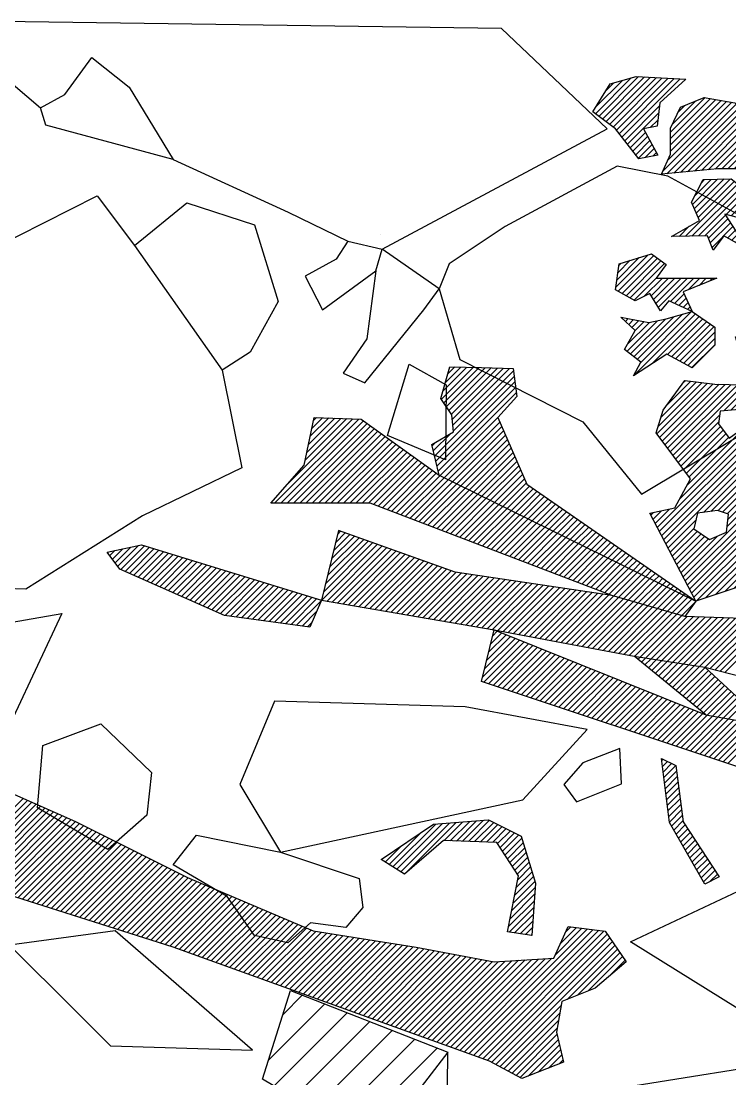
# Model space of a CAD drawing. Header units: metres. Extents: x -3.87 to -2.45, y -18.92 to -15.26.
# Drawn here: x -3.385 to -2.985, y -15.895 to -15.298 of the extents above; entities that cross this region are included whole.
import ezdxf

# ---------------------------------------------------------------- set-up
doc = ezdxf.new("R2010")
doc.units = ezdxf.units.M
doc.header["$LTSCALE"] = 25
doc.header["$MEASUREMENT"] = 0
doc.layers.get('0').update_dxf_attribs({"linetype": 'CONTINUOUS'})
for name, color, linetype in [('FEUER', 1, 'CONTINUOUS'), ('KNOCHEN', 2, 'CONTINUOUS'), ('KNOCHENSCHRAFF', 2, 'CONTINUOUS'), ('STEINE', 4, 'CONTINUOUS')]:
    doc.layers.add(name, color=color, linetype=linetype)

# ---------------------------------------------------------------- blocks, each defined once
blk = doc.blocks.new('*X6')
at = {"color": 0}
for p, q in [((-342.869, -1578.185), (-338.391, -1573.707)), ((-342.532, -1578.201), (-338.146, -1573.815)), ((-342.194, -1578.217), (-337.9, -1573.923)), ((-341.914, -1578.29), (-337.655, -1574.031)), ((-341.646, -1578.376), (-337.409, -1574.139)), ((-341.378, -1578.461), (-337.164, -1574.247)), ((-341.109, -1578.546), (-336.918, -1574.355)), ((-340.841, -1578.632), (-336.673, -1574.463)), ((-340.573, -1578.717), (-336.427, -1574.571)), ((-340.305, -1578.802), (-336.182, -1574.679)), ((-340.037, -1578.888), (-335.936, -1574.787)), ((-339.769, -1578.973), (-335.691, -1574.895)), ((-339.5, -1579.059), (-335.445, -1575.003)), ((-339.232, -1579.144), (-335.209, -1575.121)), ((-338.964, -1579.229), (-334.974, -1575.239)), ((-338.696, -1579.315), (-334.738, -1575.357)), ((-338.428, -1579.4), (-334.503, -1575.475)), ((-338.16, -1579.486), (-334.267, -1575.593)), ((-337.891, -1579.571), (-334.031, -1575.711)), ((-337.623, -1579.656), (-333.796, -1575.829)), ((-337.355, -1579.742), (-333.56, -1575.947)), ((-337.087, -1579.827), (-333.324, -1576.064)), ((-336.819, -1579.912), (-333.089, -1576.182)), ((-336.551, -1579.998), (-332.853, -1576.3)), ((-336.282, -1580.083), (-332.617, -1576.418)), ((-336.014, -1580.169), (-332.382, -1576.536)), ((-335.746, -1580.254), (-332.146, -1576.654)), ((-335.478, -1580.339), (-331.911, -1576.772)), ((-335.21, -1580.425), (-331.675, -1576.89)), ((-334.941, -1580.51), (-331.439, -1577.008)), ((-334.673, -1580.595), (-331.204, -1577.126)), ((-334.405, -1580.681), (-330.968, -1577.244)), ((-334.137, -1580.766), (-330.732, -1577.362)), ((-333.869, -1580.852), (-330.497, -1577.48)), ((-333.601, -1580.937), (-330.261, -1577.597)), ((-333.332, -1581.022), (-330.025, -1577.715)), ((-333.064, -1581.108), (-329.79, -1577.833)), ((-332.796, -1581.193), (-329.554, -1577.951)), ((-332.528, -1581.278), (-329.319, -1578.069)), ((-332.26, -1581.364), (-329.081, -1578.186)), ((-331.992, -1581.449), (-328.833, -1578.291)), ((-331.723, -1581.535), (-328.585, -1578.396)), ((-331.455, -1581.62), (-328.337, -1578.502)), ((-331.187, -1581.705), (-328.089, -1578.607)), ((-330.919, -1581.791), (-327.841, -1578.713)), ((-330.651, -1581.876), (-327.593, -1578.818)), ((-330.382, -1581.961), (-327.345, -1578.924)), ((-330.114, -1582.047), (-327.096, -1579.029)), ((-329.849, -1582.135), (-326.848, -1579.134)), ((-329.589, -1582.228), (-326.6, -1579.24)), ((-329.329, -1582.322), (-326.352, -1579.345)), ((-329.069, -1582.416), (-326.104, -1579.451)), ((-328.809, -1582.509), (-325.856, -1579.556)), ((-328.549, -1582.603), (-325.608, -1579.661)), ((-328.289, -1582.697), (-325.359, -1579.767)), ((-328.029, -1582.79), (-325.111, -1579.872)), ((-327.77, -1582.884), (-324.863, -1579.978)), ((-327.51, -1582.978), (-324.615, -1580.083)), ((-327.25, -1583.071), (-324.367, -1580.189)), ((-326.99, -1583.165), (-324.119, -1580.294)), ((-326.73, -1583.259), (-323.871, -1580.399)), ((-326.47, -1583.352), (-323.623, -1580.505)), ((-326.21, -1583.446), (-323.374, -1580.61)), ((-325.95, -1583.54), (-323.126, -1580.716)), ((-325.69, -1583.633), (-322.878, -1580.821)), ((-325.431, -1583.727), (-322.63, -1580.927)), ((-325.171, -1583.821), (-322.382, -1581.032)), ((-324.911, -1583.914), (-322.134, -1581.137)), ((-324.651, -1584.008), (-321.857, -1581.214)), ((-324.391, -1584.102), (-321.551, -1581.262)), ((-324.131, -1584.195), (-321.246, -1581.31)), ((-323.871, -1584.289), (-320.941, -1581.359)), ((-313.476, -1588.036), (-306.513, -1581.073)), ((-313.216, -1588.129), (-306.198, -1581.111)), ((-312.956, -1588.223), (-305.883, -1581.15)), ((-312.696, -1588.317), (-305.568, -1581.188)), ((-312.436, -1588.41), (-305.396, -1581.37)), ((-308.347, -1582.553), (-306.828, -1581.034)), ((-308.049, -1581.902), (-307.143, -1580.996)), ((-307.751, -1581.25), (-307.458, -1580.957)), ((-323.611, -1584.383), (-320.636, -1581.407)), ((-323.351, -1584.476), (-320.33, -1581.455)), ((-323.092, -1584.57), (-320.025, -1581.504)), ((-322.832, -1584.664), (-319.72, -1581.552)), ((-322.572, -1584.757), (-319.415, -1581.6)), ((-322.312, -1584.851), (-319.109, -1581.648)), ((-322.052, -1584.945), (-318.804, -1581.697)), ((-321.792, -1585.038), (-318.499, -1581.745)), ((-321.532, -1585.132), (-318.194, -1581.793)), ((-321.272, -1585.226), (-317.888, -1581.842)), ((-321.012, -1585.319), (-317.583, -1581.89)), ((-320.753, -1585.413), (-317.278, -1581.938)), ((-320.493, -1585.507), (-316.973, -1581.987)), ((-312.176, -1588.504), (-305.253, -1581.581)), ((-311.931, -1588.613), (-305.11, -1581.792)), ((-320.233, -1585.6), (-316.667, -1582.035)), ((-319.973, -1585.694), (-316.362, -1582.083)), ((-319.713, -1585.788), (-316.06, -1582.135)), ((-319.453, -1585.881), (-315.762, -1582.19)), ((-319.193, -1585.975), (-315.464, -1582.246)), ((-318.933, -1586.069), (-315.166, -1582.301)), ((-318.673, -1586.162), (-314.868, -1582.357)), ((-318.413, -1586.256), (-314.57, -1582.412)), ((-318.154, -1586.35), (-314.272, -1582.468)), ((-317.894, -1586.443), (-313.974, -1582.523)), ((-317.634, -1586.537), (-313.676, -1582.579)), ((-311.7, -1588.735), (-304.968, -1582.003)), ((-307.669, -1585.057), (-304.825, -1582.214)), ((-307.074, -1584.816), (-304.683, -1582.425)), ((-317.374, -1586.631), (-313.378, -1582.635)), ((-317.114, -1586.724), (-313.08, -1582.69)), ((-316.854, -1586.818), (-312.782, -1582.746)), ((-316.594, -1586.912), (-312.484, -1582.801)), ((-316.334, -1587.005), (-312.186, -1582.857)), ((-316.074, -1587.099), (-311.888, -1582.912)), ((-315.815, -1587.193), (-311.535, -1582.913)), ((-315.555, -1587.286), (-311.159, -1582.891)), ((-315.295, -1587.38), (-310.783, -1582.868)), ((-315.035, -1587.474), (-310.407, -1582.845)), ((-314.775, -1587.567), (-310.031, -1582.823)), ((-314.515, -1587.661), (-309.654, -1582.8)), ((-314.255, -1587.755), (-309.278, -1582.777)), ((-313.995, -1587.848), (-308.902, -1582.755)), ((-313.735, -1587.942), (-308.526, -1582.732)), ((-306.48, -1584.576), (-304.54, -1582.636)), ((-305.307, -1583.756), (-304.397, -1582.847)), ((-311.469, -1588.857), (-308.005, -1585.394)), ((-311.237, -1588.979), (-308.081, -1585.823)), ((-311.006, -1589.101), (-308.157, -1586.253)), ((-310.775, -1589.224), (-308.233, -1586.682)), ((-310.543, -1589.346), (-308.243, -1587.045)), ((-310.312, -1589.468), (-308.174, -1587.33)), ((-309.876, -1589.386), (-308.105, -1587.614)), ((-309.296, -1589.159), (-308.036, -1587.899)), ((-308.715, -1588.932), (-307.967, -1588.184)), ((-308.135, -1588.705), (-307.898, -1588.468))]:
    blk.add_line(p, q, dxfattribs=at)
blk = doc.blocks.new('*X7')
at = {"color": 0}
for p, q in [((-314.772, -1551.148), (-312.981, -1549.357)), ((-314.686, -1550.708), (-313.325, -1549.347)), ((-314.631, -1551.361), (-312.637, -1549.367)), ((-314.544, -1550.213), (-313.668, -1549.337)), ((-314.489, -1551.573), (-312.294, -1549.377)), ((-314.402, -1549.718), (-314.012, -1549.327)), ((-314.348, -1551.785), (-311.95, -1549.387)), ((-314.207, -1551.997), (-311.607, -1549.397)), ((-314.158, -1552.302), (-311.263, -1549.407)), ((-314.125, -1552.622), (-310.919, -1549.417)), ((-314.091, -1552.942), (-310.697, -1549.548)), ((-315.158, -1554.363), (-310.657, -1549.861)), ((-315.091, -1554.649), (-310.616, -1550.174)), ((-315.024, -1554.936), (-310.576, -1550.488)), ((-314.957, -1555.222), (-310.536, -1550.801)), ((-324.188, -1557.029), (-319.434, -1552.275)), ((-323.835, -1557.029), (-319.174, -1552.368)), ((-323.481, -1557.029), (-318.968, -1552.516)), ((-323.384, -1555.871), (-319.774, -1552.262)), ((-323.128, -1557.029), (-318.763, -1552.664)), ((-322.452, -1554.585), (-320.115, -1552.248)), ((-322.359, -1554.139), (-320.455, -1552.235)), ((-322.266, -1553.693), (-320.796, -1552.222)), ((-322.173, -1553.246), (-321.136, -1552.209)), ((-322.08, -1552.8), (-321.476, -1552.196)), ((-321.988, -1552.353), (-321.817, -1552.182)), ((-314.854, -1555.473), (-311.576, -1552.195)), ((-314.617, -1555.589), (-311.469, -1552.442)), ((-314.379, -1555.705), (-311.363, -1552.689)), ((-322.774, -1557.029), (-318.557, -1552.812)), ((-322.421, -1557.029), (-318.352, -1552.96)), ((-322.067, -1557.029), (-318.147, -1553.109)), ((-321.714, -1557.03), (-317.941, -1553.257)), ((-315.226, -1554.077), (-314.231, -1553.082)), ((-314.142, -1555.822), (-311.256, -1552.936)), ((-313.905, -1555.938), (-311.149, -1553.183)), ((-321.361, -1557.03), (-317.736, -1553.405)), ((-321.007, -1557.03), (-317.531, -1553.553)), ((-320.654, -1557.03), (-317.325, -1553.701)), ((-320.3, -1557.03), (-317.12, -1553.85)), ((-315.293, -1553.791), (-315.078, -1553.576)), ((-313.667, -1556.054), (-311.043, -1553.429)), ((-313.43, -1556.17), (-310.936, -1553.676)), ((-319.947, -1557.03), (-316.914, -1553.998)), ((-319.593, -1557.03), (-316.709, -1554.146)), ((-319.24, -1557.03), (-316.504, -1554.294)), ((-318.887, -1557.031), (-316.298, -1554.442)), ((-313.193, -1556.286), (-310.829, -1553.923)), ((-312.955, -1556.403), (-310.723, -1554.17)), ((-312.718, -1556.519), (-310.616, -1554.417)), ((-318.603, -1557.101), (-316.093, -1554.59)), ((-318.347, -1557.198), (-315.887, -1554.739)), ((-318.091, -1557.296), (-315.682, -1554.887)), ((-317.836, -1557.394), (-315.477, -1555.035)), ((-312.481, -1556.635), (-310.509, -1554.664)), ((-312.244, -1556.751), (-310.403, -1554.911)), ((-317.58, -1557.492), (-315.271, -1555.183)), ((-317.324, -1557.59), (-315.066, -1555.331)), ((-317.068, -1557.687), (-314.854, -1555.473)), ((-316.813, -1557.785), (-314.617, -1555.589)), ((-316.557, -1557.883), (-314.379, -1555.705)), ((-312.006, -1556.868), (-310.296, -1555.158)), ((-311.769, -1556.984), (-310.19, -1555.405)), ((-311.532, -1557.1), (-310.083, -1555.651)), ((-316.301, -1557.981), (-314.142, -1555.822)), ((-316.045, -1558.079), (-313.905, -1555.938)), ((-315.79, -1558.176), (-313.667, -1556.054)), ((-315.534, -1558.274), (-313.43, -1556.17)), ((-315.278, -1558.372), (-313.193, -1556.286)), ((-311.294, -1557.216), (-309.976, -1555.898)), ((-311.057, -1557.333), (-309.793, -1556.069)), ((-310.82, -1557.449), (-309.584, -1556.213)), ((-315.022, -1558.47), (-312.955, -1556.403)), ((-314.767, -1558.568), (-312.718, -1556.519)), ((-314.511, -1558.665), (-312.481, -1556.635)), ((-314.255, -1558.763), (-312.244, -1556.751)), ((-313.999, -1558.861), (-312.006, -1556.868)), ((-310.582, -1557.565), (-309.375, -1556.358)), ((-310.345, -1557.681), (-309.166, -1556.502)), ((-310.108, -1557.798), (-308.956, -1556.646)), ((-309.87, -1557.914), (-308.747, -1556.791)), ((-313.744, -1558.959), (-311.769, -1556.984)), ((-313.488, -1559.057), (-311.532, -1557.1)), ((-313.232, -1559.154), (-311.294, -1557.216)), ((-312.976, -1559.252), (-311.057, -1557.333)), ((-312.721, -1559.35), (-310.82, -1557.449)), ((-309.633, -1558.03), (-308.538, -1556.935)), ((-309.396, -1558.146), (-308.329, -1557.079)), ((-309.159, -1558.263), (-308.12, -1557.224)), ((-308.921, -1558.379), (-307.911, -1557.368)), ((-312.465, -1559.448), (-310.582, -1557.565)), ((-312.209, -1559.546), (-310.345, -1557.681)), ((-311.953, -1559.643), (-310.108, -1557.798)), ((-311.698, -1559.741), (-309.87, -1557.914)), ((-311.442, -1559.839), (-309.633, -1558.03)), ((-308.684, -1558.495), (-307.701, -1557.513)), ((-308.447, -1558.611), (-307.492, -1557.657)), ((-308.209, -1558.728), (-307.283, -1557.801)), ((-307.972, -1558.844), (-307.074, -1557.946)), ((-307.735, -1558.96), (-306.865, -1558.09)), ((-320.741, -1559.239), (-320.199, -1558.696)), ((-320.625, -1558.769), (-320.459, -1558.603)), ((-311.186, -1559.937), (-309.396, -1558.146)), ((-310.93, -1560.035), (-309.159, -1558.263)), ((-310.675, -1560.132), (-308.921, -1558.379)), ((-310.419, -1560.23), (-308.684, -1558.495)), ((-310.163, -1560.328), (-308.447, -1558.611)), ((-307.497, -1559.076), (-306.656, -1558.235)), ((-307.26, -1559.193), (-306.446, -1558.379)), ((-307.023, -1559.309), (-306.237, -1558.523)), ((-306.786, -1559.425), (-306.028, -1558.668)), ((-321.438, -1562.056), (-318.635, -1559.254)), ((-321.322, -1561.587), (-318.896, -1559.161)), ((-321.206, -1561.117), (-319.157, -1559.068)), ((-321.089, -1560.648), (-319.417, -1558.975)), ((-320.973, -1560.178), (-319.678, -1558.882)), ((-320.857, -1559.708), (-319.938, -1558.789)), ((-309.907, -1560.426), (-308.209, -1558.728)), ((-309.652, -1560.524), (-307.972, -1558.844)), ((-309.396, -1560.621), (-307.735, -1558.96)), ((-309.14, -1560.719), (-307.497, -1559.076)), ((-308.884, -1560.817), (-307.26, -1559.193)), ((-306.548, -1559.541), (-305.819, -1558.812)), ((-306.311, -1559.658), (-305.61, -1558.957)), ((-306.074, -1559.774), (-305.401, -1559.101)), ((-305.836, -1559.89), (-305.192, -1559.245)), ((-333.505, -1559.981), (-333.216, -1559.692)), ((-333.355, -1560.185), (-332.768, -1559.598)), ((-333.205, -1560.389), (-332.32, -1559.504)), ((-333.055, -1560.592), (-331.873, -1559.41)), ((-332.885, -1560.776), (-331.537, -1559.428)), ((-332.64, -1560.884), (-331.267, -1559.511)), ((-332.394, -1560.992), (-330.996, -1559.594)), ((-332.149, -1561.101), (-330.726, -1559.677)), ((-331.903, -1561.209), (-330.455, -1559.761)), ((-331.658, -1561.317), (-330.185, -1559.844)), ((-321.526, -1562.498), (-318.375, -1559.347)), ((-321.225, -1562.551), (-318.114, -1559.44)), ((-320.923, -1562.603), (-317.854, -1559.533)), ((-320.622, -1562.655), (-317.593, -1559.626)), ((-320.32, -1562.707), (-317.333, -1559.719)), ((-320.019, -1562.759), (-317.072, -1559.812)), ((-308.629, -1560.915), (-307.023, -1559.309)), ((-308.373, -1561.013), (-306.786, -1559.425)), ((-308.117, -1561.11), (-306.548, -1559.541)), ((-307.861, -1561.208), (-306.311, -1559.658)), ((-307.606, -1561.306), (-306.074, -1559.774)), ((-307.35, -1561.404), (-305.836, -1559.89)), ((-305.599, -1560.006), (-304.982, -1559.39)), ((-305.362, -1560.123), (-304.773, -1559.534)), ((-305.124, -1560.239), (-304.564, -1559.679)), ((-304.887, -1560.355), (-304.355, -1559.823)), ((-331.412, -1561.425), (-329.914, -1559.927)), ((-331.167, -1561.533), (-329.644, -1560.01)), ((-330.921, -1561.641), (-329.373, -1560.093)), ((-330.676, -1561.749), (-329.103, -1560.176)), ((-330.43, -1561.857), (-328.832, -1560.259)), ((-330.185, -1561.965), (-328.562, -1560.342)), ((-329.939, -1562.073), (-328.291, -1560.425)), ((-319.718, -1562.811), (-316.812, -1559.905)), ((-319.416, -1562.864), (-316.551, -1559.998)), ((-319.115, -1562.916), (-316.291, -1560.091)), ((-318.814, -1562.968), (-316.03, -1560.184)), ((-318.512, -1563.02), (-315.769, -1560.277)), ((-318.211, -1563.072), (-315.509, -1560.37)), ((-317.909, -1563.124), (-315.248, -1560.463)), ((-307.094, -1561.502), (-305.599, -1560.006)), ((-306.838, -1561.599), (-305.362, -1560.123)), ((-306.583, -1561.697), (-305.124, -1560.239)), ((-306.327, -1561.795), (-304.887, -1560.355)), ((-306.071, -1561.893), (-304.65, -1560.471)), ((-304.65, -1560.471), (-304.146, -1559.967)), ((-304.412, -1560.588), (-303.937, -1560.112)), ((-304.175, -1560.704), (-303.727, -1560.256)), ((-303.938, -1560.82), (-303.518, -1560.401)), ((-329.694, -1562.181), (-328.021, -1560.508)), ((-329.448, -1562.289), (-327.75, -1560.591)), ((-329.203, -1562.397), (-327.48, -1560.674)), ((-328.957, -1562.505), (-327.209, -1560.757)), ((-328.712, -1562.613), (-326.939, -1560.84)), ((-328.466, -1562.721), (-326.668, -1560.923)), ((-328.221, -1562.829), (-326.397, -1561.006)), ((-317.608, -1563.177), (-314.988, -1560.556)), ((-317.307, -1563.229), (-314.727, -1560.649)), ((-317.005, -1563.281), (-314.467, -1560.742)), ((-316.704, -1563.333), (-314.206, -1560.835)), ((-316.403, -1563.385), (-313.938, -1560.921)), ((-316.101, -1563.438), (-313.631, -1560.968)), ((-315.8, -1563.49), (-313.324, -1561.014)), ((-315.498, -1563.542), (-313.017, -1561.06)), ((-305.815, -1561.991), (-304.412, -1560.588)), ((-305.56, -1562.088), (-304.175, -1560.704)), ((-305.304, -1562.186), (-303.938, -1560.82)), ((-305.04, -1562.276), (-303.701, -1560.936)), ((-304.765, -1562.355), (-303.463, -1561.053)), ((-303.701, -1560.936), (-303.309, -1560.545)), ((-303.463, -1561.053), (-303.1, -1560.689)), ((-303.226, -1561.169), (-302.891, -1560.834)), ((-302.989, -1561.285), (-302.682, -1560.978)), ((-327.975, -1562.937), (-326.127, -1561.089)), ((-327.73, -1563.045), (-325.856, -1561.172)), ((-327.484, -1563.153), (-325.586, -1561.255)), ((-327.239, -1563.261), (-325.315, -1561.338)), ((-326.988, -1563.365), (-325.045, -1561.421)), ((-326.678, -1563.408), (-324.774, -1561.504)), ((-326.367, -1563.451), (-324.504, -1561.587)), ((-326.057, -1563.494), (-324.233, -1561.67)), ((-315.197, -1563.594), (-312.709, -1561.106)), ((-314.896, -1563.646), (-312.402, -1561.153)), ((-314.594, -1563.698), (-312.095, -1561.199)), ((-314.293, -1563.751), (-311.788, -1561.245)), ((-313.992, -1563.803), (-311.48, -1561.292)), ((-313.69, -1563.855), (-311.173, -1561.338)), ((-313.389, -1563.907), (-310.866, -1561.384)), ((-313.087, -1563.959), (-310.559, -1561.43)), ((-312.786, -1564.011), (-310.251, -1561.477)), ((-312.485, -1564.064), (-309.944, -1561.523)), ((-312.183, -1564.116), (-309.637, -1561.569)), ((-311.882, -1564.168), (-309.329, -1561.616)), ((-311.583, -1564.223), (-309.022, -1561.662)), ((-304.49, -1562.433), (-303.226, -1561.169)), ((-304.215, -1562.511), (-302.989, -1561.285)), ((-303.939, -1562.589), (-302.751, -1561.401)), ((-303.664, -1562.668), (-302.514, -1561.518)), ((-303.389, -1562.746), (-302.277, -1561.634)), ((-302.751, -1561.401), (-302.472, -1561.122)), ((-302.514, -1561.518), (-302.263, -1561.267)), ((-302.277, -1561.634), (-302.054, -1561.411)), ((-302.039, -1561.75), (-301.845, -1561.556)), ((-325.746, -1563.537), (-323.963, -1561.753)), ((-325.436, -1563.58), (-323.692, -1561.836)), ((-325.125, -1563.623), (-323.422, -1561.919)), ((-324.815, -1563.666), (-323.151, -1562.002)), ((-324.504, -1563.709), (-322.881, -1562.085)), ((-324.194, -1563.752), (-322.61, -1562.168)), ((-323.883, -1563.795), (-322.34, -1562.251)), ((-311.285, -1564.279), (-308.715, -1561.708)), ((-310.988, -1564.334), (-308.408, -1561.754)), ((-310.69, -1564.39), (-308.1, -1561.801)), ((-310.392, -1564.446), (-307.793, -1561.847)), ((-310.094, -1564.502), (-307.486, -1561.893)), ((-309.797, -1564.558), (-307.179, -1561.94)), ((-309.499, -1564.613), (-306.871, -1561.986)), ((-309.201, -1564.669), (-306.564, -1562.032)), ((-308.903, -1564.725), (-306.257, -1562.078)), ((-308.606, -1564.781), (-305.95, -1562.125)), ((-308.308, -1564.837), (-305.642, -1562.171)), ((-308.01, -1564.892), (-305.335, -1562.217)), ((-307.712, -1564.948), (-305.04, -1562.276)), ((-303.113, -1562.824), (-302.039, -1561.75)), ((-302.838, -1562.902), (-301.802, -1561.866)), ((-302.563, -1562.981), (-301.565, -1561.983)), ((-302.288, -1563.059), (-301.327, -1562.099)), ((-302.012, -1563.137), (-301.09, -1562.215)), ((-301.802, -1561.866), (-301.636, -1561.7)), ((-301.565, -1561.983), (-301.427, -1561.844)), ((-301.327, -1562.099), (-301.217, -1561.989)), ((-301.09, -1562.215), (-301.008, -1562.133)), ((-300.853, -1562.331), (-300.799, -1562.278)), ((-323.573, -1563.838), (-322.069, -1562.334)), ((-323.262, -1563.881), (-321.799, -1562.417)), ((-322.952, -1563.924), (-321.564, -1562.536)), ((-307.415, -1565.004), (-304.765, -1562.355)), ((-307.117, -1565.06), (-304.49, -1562.433)), ((-306.819, -1565.116), (-304.215, -1562.511)), ((-306.521, -1565.172), (-303.939, -1562.589)), ((-306.224, -1565.227), (-303.664, -1562.668)), ((-305.926, -1565.283), (-303.389, -1562.746)), ((-305.628, -1565.339), (-303.113, -1562.824)), ((-301.737, -1563.216), (-300.853, -1562.331)), ((-301.462, -1563.294), (-300.616, -1562.448)), ((-301.186, -1563.372), (-300.478, -1562.663)), ((-300.616, -1562.448), (-300.59, -1562.422)), ((-322.641, -1563.967), (-321.835, -1563.161)), ((-305.331, -1565.395), (-302.838, -1562.902)), ((-305.033, -1565.451), (-302.563, -1562.981)), ((-304.735, -1565.506), (-302.288, -1563.059)), ((-304.437, -1565.562), (-302.012, -1563.137)), ((-304.14, -1565.618), (-301.737, -1563.216)), ((-303.841, -1565.673), (-301.462, -1563.294)), ((-303.535, -1565.72), (-301.186, -1563.372)), ((-303.228, -1565.767), (-300.887, -1563.426)), ((-302.922, -1565.815), (-300.545, -1563.437)), ((-302.616, -1565.862), (-300.203, -1563.449)), ((-302.309, -1565.909), (-299.861, -1563.461)), ((-302.003, -1565.956), (-299.519, -1563.473)), ((-322.331, -1564.01), (-322.106, -1563.785)), ((-301.697, -1566.004), (-299.177, -1563.484)), ((-301.39, -1566.051), (-298.835, -1563.496)), ((-301.084, -1566.098), (-298.494, -1563.508)), ((-300.778, -1566.145), (-298.152, -1563.519)), ((-300.471, -1566.192), (-297.81, -1563.531)), ((-300.165, -1566.24), (-297.468, -1563.543)), ((-299.861, -1566.29), (-297.126, -1563.554)), ((-299.58, -1566.362), (-296.784, -1563.566)), ((-299.299, -1566.434), (-296.443, -1563.578)), ((-299.018, -1566.507), (-296.101, -1563.59)), ((-298.737, -1566.579), (-295.759, -1563.601)), ((-312.333, -1566.386), (-310.606, -1564.66)), ((-312.217, -1565.918), (-310.858, -1564.559)), ((-312.102, -1565.449), (-311.111, -1564.457)), ((-311.987, -1564.98), (-311.363, -1564.356)), ((-311.871, -1564.511), (-311.615, -1564.255)), ((-312.448, -1566.855), (-310.354, -1564.762)), ((-312.377, -1567.138), (-310.102, -1564.863)), ((-312.112, -1567.226), (-309.85, -1564.964)), ((-311.846, -1567.315), (-309.598, -1565.066)), ((-311.581, -1567.403), (-309.345, -1565.167)), ((-311.316, -1567.491), (-309.093, -1565.268)), ((-311.051, -1567.579), (-308.841, -1565.37)), ((-310.785, -1567.668), (-308.589, -1565.471)), ((-310.52, -1567.756), (-308.337, -1565.573)), ((-310.255, -1567.844), (-308.085, -1565.674)), ((-309.989, -1567.932), (-307.832, -1565.775)), ((-303.853, -1565.685), (-303.841, -1565.673)), ((-303.659, -1565.845), (-303.535, -1565.72)), ((-303.465, -1566.004), (-303.228, -1565.767)), ((-303.271, -1566.164), (-302.922, -1565.815)), ((-303.078, -1566.324), (-302.616, -1565.862)), ((-309.724, -1568.02), (-307.58, -1565.877)), ((-309.459, -1568.109), (-307.328, -1565.978)), ((-309.193, -1568.197), (-307.076, -1566.08)), ((-308.928, -1568.285), (-306.824, -1566.181)), ((-308.663, -1568.373), (-306.572, -1566.282)), ((-308.397, -1568.462), (-306.32, -1566.384)), ((-302.884, -1566.483), (-302.309, -1565.909)), ((-302.69, -1566.643), (-302.003, -1565.956)), ((-302.496, -1566.803), (-301.697, -1566.004)), ((-302.302, -1566.962), (-301.39, -1566.051)), ((-302.108, -1567.122), (-301.084, -1566.098)), ((-301.914, -1567.282), (-300.778, -1566.145)), ((-301.72, -1567.441), (-300.471, -1566.192)), ((-301.526, -1567.601), (-300.165, -1566.24)), ((-301.332, -1567.761), (-299.871, -1566.3)), ((-308.132, -1568.55), (-306.067, -1566.485)), ((-307.867, -1568.638), (-305.815, -1566.587)), ((-307.601, -1568.726), (-305.563, -1566.688)), ((-307.336, -1568.815), (-305.311, -1566.789)), ((-307.071, -1568.903), (-305.059, -1566.891)), ((-306.805, -1568.991), (-304.807, -1566.992)), ((-301.138, -1567.92), (-299.688, -1566.47)), ((-300.945, -1568.08), (-299.505, -1566.64)), ((-300.751, -1568.24), (-299.322, -1566.811)), ((-300.557, -1568.399), (-299.138, -1566.981)), ((-306.54, -1569.079), (-304.554, -1567.094)), ((-306.275, -1569.168), (-304.302, -1567.195)), ((-306.009, -1569.256), (-304.05, -1567.296)), ((-305.744, -1569.344), (-303.798, -1567.398)), ((-305.479, -1569.432), (-303.546, -1567.499)), ((-305.214, -1569.52), (-303.294, -1567.601)), ((-300.363, -1568.559), (-298.955, -1567.151)), ((-300.169, -1568.719), (-298.772, -1567.321)), ((-299.975, -1568.878), (-298.589, -1567.492)), ((-304.948, -1569.609), (-303.041, -1567.702)), ((-304.683, -1569.697), (-302.789, -1567.803)), ((-304.418, -1569.785), (-302.537, -1567.905)), ((-304.152, -1569.873), (-302.285, -1568.006)), ((-303.887, -1569.962), (-302.033, -1568.108)), ((-303.622, -1570.05), (-301.781, -1568.209)), ((-299.749, -1569.005), (-298.405, -1567.662)), ((-299.447, -1569.058), (-298.222, -1567.832)), ((-299.146, -1569.11), (-298.039, -1568.003)), ((-298.845, -1569.163), (-297.856, -1568.173)), ((-303.356, -1570.138), (-301.529, -1568.31)), ((-303.091, -1570.226), (-301.276, -1568.412)), ((-302.826, -1570.315), (-301.024, -1568.513)), ((-302.56, -1570.403), (-300.772, -1568.615)), ((-302.295, -1570.491), (-300.52, -1568.716)), ((-302.03, -1570.579), (-300.268, -1568.817)), ((-298.544, -1569.215), (-297.672, -1568.343)), ((-301.764, -1570.667), (-300.016, -1568.919)), ((-301.499, -1570.756), (-299.749, -1569.005)), ((-301.234, -1570.844), (-299.447, -1569.058)), ((-300.968, -1570.932), (-299.146, -1569.11)), ((-300.703, -1571.02), (-298.845, -1569.163)), ((-300.438, -1571.109), (-298.544, -1569.215)), ((-300.172, -1571.197), (-298.243, -1569.268)), ((-299.907, -1571.285), (-297.942, -1569.32)), ((-299.642, -1571.373), (-297.641, -1569.372)), ((-299.377, -1571.462), (-297.34, -1569.425)), ((-299.111, -1571.55), (-297.039, -1569.477)), ((-298.846, -1571.638), (-296.738, -1569.53)), ((-298.581, -1571.726), (-296.437, -1569.582)), ((-302.326, -1571.583), (-302.237, -1571.494)), ((-302.286, -1571.896), (-302.001, -1571.612)), ((-302.247, -1572.21), (-301.766, -1571.729)), ((-302.207, -1572.524), (-301.53, -1571.847)), ((-302.167, -1572.838), (-301.487, -1572.158)), ((-302.128, -1573.152), (-301.447, -1572.471)), ((-302.088, -1573.466), (-301.406, -1572.784)), ((-302.048, -1573.78), (-301.366, -1573.098)), ((-302.008, -1574.094), (-301.326, -1573.411)), ((-301.969, -1574.407), (-301.285, -1573.724)), ((-301.929, -1574.721), (-301.245, -1574.037)), ((-301.889, -1575.035), (-301.205, -1574.351)), ((-301.77, -1575.269), (-301.165, -1574.664)), ((-317.506, -1577.57), (-315.09, -1575.154)), ((-317.287, -1577.705), (-314.705, -1575.122)), ((-317.068, -1577.84), (-314.32, -1575.091)), ((-316.823, -1577.948), (-313.935, -1575.06)), ((-314.607, -1576.086), (-313.55, -1575.028)), ((-314.265, -1576.097), (-313.165, -1574.997)), ((-313.923, -1576.109), (-312.78, -1574.965)), ((-313.581, -1576.121), (-312.395, -1574.934)), ((-313.24, -1576.132), (-312.045, -1574.938)), ((-312.898, -1576.144), (-311.81, -1575.056)), ((-312.556, -1576.156), (-311.574, -1575.174)), ((-312.214, -1576.167), (-311.338, -1575.292)), ((-311.872, -1576.179), (-311.103, -1575.41)), ((-301.641, -1575.494), (-301.124, -1574.977)), ((-301.512, -1575.718), (-300.997, -1575.203)), ((-301.383, -1575.943), (-300.857, -1575.417)), ((-317.725, -1577.436), (-315.939, -1575.649)), ((-311.596, -1576.257), (-310.867, -1575.527)), ((-311.457, -1576.471), (-310.631, -1575.645)), ((-311.318, -1576.686), (-310.396, -1575.763)), ((-311.179, -1576.9), (-310.226, -1575.947)), ((-301.254, -1576.168), (-300.717, -1575.63)), ((-301.126, -1576.393), (-300.577, -1575.844)), ((-317.944, -1577.301), (-317.016, -1576.373)), ((-311.04, -1577.115), (-310.143, -1576.218)), ((-310.901, -1577.329), (-310.06, -1576.488)), ((-300.997, -1576.617), (-300.437, -1576.057)), ((-300.868, -1576.842), (-300.297, -1576.271)), ((-300.739, -1577.067), (-300.157, -1576.485)), ((-318.162, -1577.166), (-318.094, -1577.097)), ((-310.762, -1577.544), (-309.977, -1576.759)), ((-310.623, -1577.758), (-309.894, -1577.029)), ((-300.61, -1577.292), (-300.017, -1576.698)), ((-300.482, -1577.516), (-299.877, -1576.912)), ((-300.353, -1577.741), (-299.737, -1577.125)), ((-310.484, -1577.973), (-309.811, -1577.3)), ((-310.46, -1578.303), (-309.728, -1577.57)), ((-300.224, -1577.966), (-299.597, -1577.339)), ((-300.095, -1578.191), (-299.457, -1577.553)), ((-299.966, -1578.415), (-299.317, -1577.766)), ((-310.715, -1579.618), (-309.478, -1578.381)), ((-310.63, -1579.18), (-309.561, -1578.111)), ((-310.545, -1578.741), (-309.645, -1577.841)), ((-299.582, -1578.384), (-299.177, -1577.98)), ((-310.8, -1580.057), (-309.462, -1578.719)), ((-310.97, -1580.934), (-309.515, -1579.479)), ((-310.885, -1580.496), (-309.489, -1579.099)), ((-310.94, -1581.257), (-309.541, -1579.859)), ((-310.632, -1581.303), (-309.568, -1580.238)), ((-310.324, -1581.349), (-309.594, -1580.618)), ((-310.017, -1581.394), (-309.62, -1580.998)), ((-309.709, -1581.44), (-309.647, -1581.378))]:
    blk.add_line(p, q, dxfattribs=at)
blk = doc.blocks.new('*X11')
at = {"color": 0}
for p, q in [((-305.872, -1535.178), (-303.629, -1532.934)), ((-305.672, -1535.33), (-303.294, -1532.953)), ((-305.471, -1535.483), (-302.959, -1532.971)), ((-305.27, -1535.636), (-302.624, -1532.99)), ((-305.069, -1535.788), (-302.289, -1533.008)), ((-306.073, -1535.025), (-304.057, -1533.009)), ((-306.043, -1534.641), (-304.545, -1533.143)), ((-305.482, -1533.727), (-305.033, -1533.278)), ((-304.884, -1535.957), (-301.953, -1533.026)), ((-304.728, -1536.154), (-301.618, -1533.045)), ((-304.572, -1536.352), (-301.283, -1533.063)), ((-301.821, -1536.076), (-299.861, -1534.116)), ((-301.821, -1536.43), (-299.56, -1534.169)), ((-261.32, -1534.113), (-261.246, -1534.038)), ((-304.416, -1536.55), (-302.454, -1534.588)), ((-302.258, -1538.281), (-298.359, -1534.381)), ((-302.04, -1538.416), (-298.109, -1534.485)), ((-301.963, -1537.632), (-298.659, -1534.328)), ((-301.821, -1536.783), (-299.26, -1534.222)), ((-301.821, -1537.137), (-298.959, -1534.275)), ((-301.713, -1535.615), (-300.401, -1534.302)), ((-301.648, -1538.378), (-297.921, -1534.651)), ((-301.389, -1534.937), (-301.013, -1534.561)), ((-262.706, -1536.559), (-260.782, -1534.635)), ((-262.244, -1535.744), (-260.937, -1534.436)), ((-261.782, -1534.928), (-261.092, -1534.237)), ((-304.261, -1536.748), (-302.5, -1534.987)), ((-302.973, -1535.814), (-302.547, -1535.387)), ((-301.257, -1538.34), (-297.734, -1534.817)), ((-300.866, -1538.303), (-297.546, -1534.983)), ((-300.474, -1538.265), (-297.358, -1535.148)), ((-262.631, -1536.838), (-260.628, -1534.834)), ((-262.423, -1536.983), (-260.473, -1535.033)), ((-262.043, -1536.957), (-260.318, -1535.232)), ((-300.083, -1538.227), (-297.257, -1535.4)), ((-299.692, -1538.189), (-297.173, -1535.67)), ((-299.301, -1538.152), (-297.089, -1535.94)), ((-261.337, -1536.604), (-260.164, -1535.431)), ((-260.63, -1536.251), (-260.009, -1535.63)), ((-259.924, -1535.898), (-259.855, -1535.829)), ((-304.105, -1536.946), (-303.245, -1536.086)), ((-303.949, -1537.143), (-303.12, -1536.314)), ((-303.793, -1537.341), (-302.994, -1536.542)), ((-298.934, -1538.139), (-297.006, -1536.21)), ((-298.581, -1538.139), (-296.922, -1536.48)), ((-259.118, -1537.213), (-258.056, -1536.151)), ((-259.084, -1537.533), (-257.842, -1536.291)), ((-258.913, -1537.715), (-257.628, -1536.431)), ((-258.741, -1537.898), (-257.414, -1536.57)), ((-258.57, -1536.312), (-258.27, -1536.012)), ((-303.638, -1537.539), (-302.868, -1536.77)), ((-303.253, -1537.507), (-302.743, -1536.997)), ((-298.227, -1538.139), (-296.952, -1536.863)), ((-258.57, -1538.08), (-257.2, -1536.71)), ((-258.398, -1538.262), (-256.986, -1536.85)), ((-258.227, -1538.444), (-256.773, -1536.989)), ((-258.056, -1538.626), (-256.559, -1537.129)), ((-302.816, -1537.424), (-302.617, -1537.225)), ((-297.874, -1538.139), (-297.202, -1537.467)), ((-288.564, -1539.789), (-286.197, -1537.422)), ((-288.514, -1539.386), (-286.415, -1537.287)), ((-288.496, -1540.075), (-285.979, -1537.558)), ((-288.465, -1538.983), (-286.697, -1537.215)), ((-288.416, -1538.581), (-287.329, -1537.494)), ((-288.366, -1538.178), (-287.961, -1537.772)), ((-288.249, -1540.182), (-285.76, -1537.693)), ((-257.884, -1538.808), (-256.345, -1537.269)), ((-257.713, -1538.99), (-256.131, -1537.409)), ((-257.541, -1539.172), (-255.917, -1537.548)), ((-257.37, -1539.354), (-255.703, -1537.688)), ((-297.52, -1538.139), (-297.452, -1538.07)), ((-288.003, -1540.289), (-285.542, -1537.828)), ((-287.756, -1540.396), (-285.324, -1537.963)), ((-287.51, -1540.503), (-285.105, -1538.099)), ((-287.263, -1540.61), (-284.887, -1538.234)), ((-287.017, -1540.717), (-284.669, -1538.369)), ((-257.198, -1539.536), (-255.49, -1537.828)), ((-257.027, -1539.718), (-255.276, -1537.967)), ((-256.855, -1539.901), (-255.062, -1538.107)), ((-256.284, -1539.683), (-254.848, -1538.247)), ((-300.592, -1540.151), (-299.167, -1538.725)), ((-300.483, -1540.395), (-298.802, -1538.714)), ((-300.457, -1539.661), (-299.532, -1538.737)), ((-300.373, -1540.638), (-298.437, -1538.702)), ((-300.263, -1540.882), (-298.221, -1538.84)), ((-300.073, -1538.924), (-299.897, -1538.749)), ((-286.77, -1540.824), (-284.455, -1538.509)), ((-286.524, -1540.931), (-284.456, -1538.863)), ((-300.977, -1541.949), (-298.023, -1538.996)), ((-300.614, -1541.94), (-297.825, -1539.151)), ((-300.252, -1541.931), (-297.627, -1539.306)), ((-298.681, -1540.715), (-297.428, -1539.461)), ((-286.277, -1541.038), (-284.456, -1539.217)), ((-286.031, -1541.145), (-284.456, -1539.57)), ((-298.407, -1540.793), (-297.23, -1539.617)), ((-285.805, -1541.273), (-284.456, -1539.924)), ((-299.889, -1541.922), (-298.72, -1540.753)), ((-298.132, -1540.872), (-297.84, -1540.58)), ((-285.609, -1541.43), (-284.456, -1540.278)), ((-285.412, -1541.588), (-284.274, -1540.449)), ((-285.216, -1541.745), (-284.086, -1540.615)), ((-299.675, -1542.062), (-298.581, -1540.968)), ((-299.579, -1542.319), (-298.443, -1541.184)), ((-285.02, -1541.902), (-283.898, -1540.78)), ((-284.823, -1542.059), (-283.71, -1540.946)), ((-284.627, -1542.216), (-283.522, -1541.111)), ((-284.431, -1542.374), (-283.334, -1541.277)), ((-264.913, -1541.594), (-264.495, -1541.176)), ((-264.741, -1541.068), (-264.585, -1540.912)), ((-301.702, -1541.967), (-301.608, -1541.874)), ((-301.339, -1541.958), (-300.766, -1541.385)), ((-299.482, -1542.576), (-298.305, -1541.399)), ((-298.595, -1542.042), (-298.167, -1541.615)), ((-298.371, -1542.172), (-298.029, -1541.83)), ((-284.234, -1542.531), (-283.146, -1541.443)), ((-284.038, -1542.688), (-282.958, -1541.608)), ((-283.841, -1542.845), (-282.77, -1541.774)), ((-283.645, -1543.002), (-282.582, -1541.939)), ((-265.429, -1543.171), (-264.226, -1541.967)), ((-265.257, -1542.645), (-264.315, -1541.704)), ((-265.085, -1542.12), (-264.405, -1541.44)), ((-298.147, -1542.301), (-297.891, -1542.046)), ((-297.923, -1542.431), (-297.753, -1542.261)), ((-297.698, -1542.56), (-297.615, -1542.477)), ((-283.449, -1543.159), (-282.394, -1542.105)), ((-283.252, -1543.317), (-282.206, -1542.27)), ((-283.056, -1543.474), (-282.018, -1542.436)), ((-265.773, -1544.222), (-264.046, -1542.495)), ((-265.601, -1543.696), (-264.136, -1542.231)), ((-304.919, -1544.831), (-303.084, -1542.996)), ((-304.862, -1544.42), (-303.593, -1543.151)), ((-304.795, -1545.06), (-302.769, -1543.034)), ((-282.86, -1543.631), (-282.04, -1542.812)), ((-266.117, -1545.273), (-263.864, -1543.02)), ((-265.945, -1544.747), (-263.956, -1542.759)), ((-304.806, -1544.01), (-304.102, -1543.307)), ((-304.749, -1543.6), (-304.611, -1543.462)), ((-304.566, -1545.185), (-302.567, -1543.186)), ((-304.337, -1545.31), (-302.365, -1543.337)), ((-304.109, -1545.435), (-302.163, -1543.489)), ((-282.663, -1543.788), (-282.395, -1543.519)), ((-266.33, -1546.193), (-263.629, -1543.492)), ((-266.289, -1545.799), (-263.746, -1543.256)), ((-266.233, -1546.45), (-263.511, -1543.728)), ((-303.88, -1545.56), (-302.638, -1544.318)), ((-303.307, -1545.34), (-302.285, -1544.318)), ((-302.922, -1545.308), (-301.931, -1544.318)), ((-302.785, -1545.525), (-301.578, -1544.318)), ((-302.648, -1545.742), (-301.225, -1544.318)), ((-302.511, -1545.959), (-300.871, -1544.318)), ((-301.836, -1545.637), (-300.518, -1544.319)), ((-300.808, -1544.963), (-300.164, -1544.319)), ((-300.214, -1544.722), (-299.811, -1544.319)), ((-299.62, -1544.481), (-299.457, -1544.319)), ((-266.137, -1546.707), (-263.393, -1543.963)), ((-266.04, -1546.964), (-263.275, -1544.199)), ((-265.944, -1547.222), (-263.158, -1544.435)), ((-265.848, -1547.479), (-263.04, -1544.671)), ((-265.751, -1547.736), (-262.922, -1544.907)), ((-301.594, -1545.749), (-301.053, -1545.208)), ((-301.352, -1545.86), (-300.943, -1545.451)), ((-265.655, -1547.993), (-262.804, -1545.142)), ((-265.449, -1548.14), (-262.686, -1545.378)), ((-301.11, -1545.972), (-300.832, -1545.694)), ((-300.869, -1546.084), (-300.722, -1545.937)), ((-265.15, -1548.195), (-262.569, -1545.614)), ((-264.852, -1548.25), (-262.451, -1545.85)), ((-264.553, -1548.306), (-262.333, -1546.085)), ((-304.555, -1546.588), (-304.505, -1546.538)), ((-304.372, -1546.759), (-304.209, -1546.596)), ((-304.3, -1548.454), (-302.564, -1546.718)), ((-304.19, -1546.93), (-303.913, -1546.653)), ((-304.101, -1548.609), (-302.116, -1546.624)), ((-304.007, -1547.101), (-303.617, -1546.711)), ((-303.902, -1548.763), (-301.631, -1546.493)), ((-303.896, -1549.818), (-300.413, -1546.335)), ((-303.703, -1548.918), (-301.143, -1546.358)), ((-303.525, -1549.093), (-300.655, -1546.224)), ((-302.891, -1549.167), (-300.202, -1546.478)), ((-301.997, -1548.626), (-299.992, -1546.621)), ((-300.627, -1546.195), (-300.611, -1546.18)), ((-264.255, -1548.361), (-262.342, -1546.448)), ((-304.268, -1548.069), (-303.011, -1546.812)), ((-303.825, -1547.272), (-303.321, -1546.768)), ((-301.767, -1548.75), (-299.782, -1546.764)), ((-301.537, -1548.873), (-299.571, -1546.908)), ((-301.306, -1548.996), (-299.361, -1547.051)), ((-263.956, -1548.416), (-262.423, -1546.882)), ((-263.589, -1548.402), (-262.503, -1547.316)), ((-301.076, -1549.12), (-299.322, -1547.366)), ((-300.846, -1549.243), (-299.322, -1547.719)), ((-298.072, -1547.884), (-297.803, -1547.614)), ((-297.989, -1548.154), (-297.422, -1547.587)), ((-297.906, -1548.424), (-297.04, -1547.559)), ((-297.823, -1548.695), (-296.659, -1547.531)), ((-297.74, -1548.965), (-296.278, -1547.503)), ((-297.727, -1549.306), (-295.964, -1547.543)), ((-297.714, -1549.647), (-295.746, -1547.679)), ((-297.702, -1549.988), (-295.529, -1547.815)), ((-300.616, -1549.366), (-299.322, -1548.073)), ((-298.815, -1551.808), (-295.094, -1548.087)), ((-298.424, -1551.771), (-294.876, -1548.223)), ((-298.034, -1551.734), (-294.828, -1548.528)), ((-297.689, -1550.329), (-295.311, -1547.951)), ((-297.861, -1551.915), (-294.828, -1548.882)), ((-297.752, -1552.159), (-294.828, -1549.235)), ((-297.643, -1552.404), (-294.828, -1549.589)), ((-302.597, -1553.115), (-299.728, -1550.246)), ((-302.581, -1558.402), (-294.395, -1550.216)), ((-302.529, -1552.694), (-300.043, -1550.208)), ((-302.446, -1553.318), (-299.412, -1550.284)), ((-302.363, -1552.174), (-300.358, -1550.169)), ((-302.295, -1553.521), (-299.077, -1550.303)), ((-302.144, -1553.723), (-298.735, -1550.314)), ((-302.014, -1551.472), (-300.673, -1550.131)), ((-301.993, -1553.926), (-298.392, -1550.324)), ((-301.288, -1556.756), (-294.67, -1550.138)), ((-301.069, -1550.173), (-300.988, -1550.093)), ((-300.887, -1556.001), (-294.828, -1549.943)), ((-296.122, -1552.297), (-294.12, -1550.295)), ((-301.842, -1554.129), (-298.049, -1550.335)), ((-301.692, -1554.331), (-297.706, -1550.346)), ((-295.611, -1552.14), (-293.845, -1550.374)), ((-295.471, -1552.353), (-293.57, -1550.452)), ((-295.342, -1552.578), (-293.367, -1550.602)), ((-295.214, -1552.803), (-293.283, -1550.872)), ((-299.555, -1557.498), (-293.198, -1551.141)), ((-299.155, -1557.452), (-293.114, -1551.411)), ((-301.541, -1554.534), (-299.048, -1552.041)), ((-298.89, -1557.54), (-293.03, -1551.68)), ((-298.625, -1557.629), (-292.946, -1551.95)), ((-302.459, -1558.634), (-296.402, -1552.577)), ((-301.39, -1554.737), (-299.107, -1552.454)), ((-301.239, -1554.939), (-299.001, -1552.701)), ((-293.598, -1552.955), (-292.918, -1552.275)), ((-302.337, -1558.866), (-296.464, -1552.993)), ((-302.215, -1559.098), (-296.317, -1553.199)), ((-301.088, -1555.142), (-298.849, -1552.903)), ((-300.937, -1555.345), (-298.698, -1553.105)), ((-300.876, -1561.647), (-292.46, -1553.231)), ((-300.786, -1555.547), (-298.546, -1553.307)), ((-299.964, -1557.554), (-295.606, -1553.195)), ((-293.564, -1553.981), (-292.674, -1553.092)), ((-293.26, -1553.324), (-292.887, -1552.952)), ((-293.163, -1552.874), (-293.014, -1552.725)), ((-302.094, -1559.329), (-296.169, -1553.405)), ((-300.754, -1561.879), (-292.246, -1553.371)), ((-298.629, -1558.339), (-294.172, -1553.883)), ((-298.589, -1557.946), (-294.283, -1553.641)), ((-296.931, -1558.409), (-292.033, -1553.511)), ((-296.062, -1557.894), (-291.819, -1553.651)), ((-301.119, -1561.184), (-293.947, -1554.012)), ((-300.998, -1561.415), (-293.722, -1554.14)), ((-295.852, -1558.038), (-291.927, -1554.112)), ((-295.853, -1558.392), (-292.346, -1554.885)), ((-295.853, -1558.745), (-292.766, -1555.659)), ((-298.761, -1562.008), (-293.185, -1556.432)), ((-302.824, -1557.939), (-302.342, -1557.456)), ((-302.702, -1558.17), (-301.892, -1557.36)), ((-298.231, -1561.831), (-293.605, -1557.205)), ((-302.946, -1557.707), (-302.792, -1557.553)), ((-301.972, -1559.561), (-300.384, -1557.974)), ((-297.701, -1561.655), (-294.025, -1557.978)), ((-301.85, -1559.793), (-300.493, -1558.436)), ((-301.728, -1560.025), (-300.307, -1558.604)), ((-300.632, -1562.111), (-297.21, -1558.689)), ((-301.606, -1560.257), (-300.1, -1558.75)), ((-301.485, -1560.488), (-299.893, -1558.896)), ((-301.363, -1560.72), (-299.686, -1559.043)), ((-301.241, -1560.952), (-299.179, -1558.889)), ((-300.511, -1562.343), (-297.008, -1558.84)), ((-300.352, -1562.537), (-296.806, -1558.992)), ((-299.822, -1562.361), (-296.576, -1559.115)), ((-299.291, -1562.184), (-295.987, -1558.88)), ((-297.171, -1561.478), (-294.444, -1558.751)), ((-296.641, -1561.302), (-294.864, -1559.524)), ((-296.111, -1561.125), (-295.283, -1560.297)), ((-258.648, -1561.846), (-257.043, -1560.241)), ((-258.578, -1562.129), (-256.607, -1560.159)), ((-258.388, -1562.293), (-256.171, -1560.076)), ((-258.357, -1561.201), (-257.479, -1560.323)), ((-258.198, -1562.456), (-255.937, -1560.196)), ((-258.065, -1560.556), (-257.915, -1560.406)), ((-258.008, -1562.62), (-255.733, -1560.345)), ((-257.818, -1562.784), (-255.529, -1560.494)), ((-257.629, -1562.948), (-255.325, -1560.644)), ((-257.439, -1563.111), (-255.12, -1560.793)), ((-257.249, -1563.275), (-254.916, -1560.942)), ((-256.693, -1563.073), (-254.846, -1561.226)), ((-263.462, -1564.892), (-260.718, -1562.148)), ((-263.213, -1564.289), (-260.836, -1561.912)), ((-262.964, -1563.687), (-261.144, -1561.867)), ((-262.714, -1563.084), (-261.874, -1562.243)), ((-256.119, -1562.853), (-255.005, -1561.739)), ((-255.545, -1562.632), (-255.165, -1562.252)), ((-263.33, -1565.113), (-260.6, -1562.384)), ((-263.182, -1565.319), (-260.482, -1562.619)), ((-263.034, -1565.524), (-260.364, -1562.855)), ((-250.589, -1564.394), (-248.877, -1562.682)), ((-250.407, -1564.565), (-248.569, -1562.727)), ((-250.196, -1563.646), (-249.185, -1562.636)), ((-250.118, -1564.629), (-248.261, -1562.772)), ((-249.828, -1564.693), (-247.953, -1562.818)), ((-249.802, -1562.899), (-249.493, -1562.591)), ((-249.539, -1564.757), (-247.645, -1562.863)), ((-249.249, -1564.821), (-247.336, -1562.909)), ((-248.96, -1564.885), (-247.028, -1562.954)), ((-248.67, -1564.949), (-246.72, -1562.999)), ((-248.381, -1565.013), (-246.412, -1563.045)), ((-248.091, -1565.077), (-246.175, -1563.162)), ((-247.802, -1565.141), (-246.29, -1563.63)), ((-262.886, -1565.73), (-261.56, -1564.405)), ((-247.512, -1565.205), (-246.404, -1564.098)), ((-247.222, -1565.269), (-246.519, -1564.566)), ((-262.738, -1565.936), (-261.593, -1564.79)), ((-262.59, -1566.141), (-261.625, -1565.176)), ((-246.933, -1565.334), (-246.634, -1565.034)), ((-262.278, -1566.183), (-261.535, -1565.44)), ((-261.912, -1566.17), (-261.404, -1565.663)), ((-261.545, -1566.157), (-261.273, -1565.885)), ((-261.179, -1566.144), (-261.143, -1566.108)), ((-257.354, -1566.916), (-256.85, -1566.412)), ((-257.185, -1567.101), (-256.24, -1566.155)), ((-257.017, -1567.285), (-255.63, -1565.899)), ((-256.848, -1567.47), (-255.424, -1566.047)), ((-256.679, -1567.655), (-255.236, -1566.212)), ((-256.51, -1567.839), (-255.047, -1566.376)), ((-257.523, -1566.732), (-257.46, -1566.669)), ((-256.341, -1568.024), (-254.858, -1566.541)), ((-256.172, -1568.209), (-254.669, -1566.705)), ((-256.003, -1568.393), (-254.48, -1566.87)), ((-255.834, -1568.578), (-254.291, -1567.035)), ((-255.665, -1568.763), (-254.102, -1567.199)), ((-255.496, -1568.947), (-253.913, -1567.364)), ((-255.327, -1569.132), (-253.724, -1567.528)), ((-255.158, -1569.316), (-253.535, -1567.693)), ((-254.99, -1569.501), (-253.346, -1567.858)), ((-254.821, -1569.686), (-253.157, -1568.022)), ((-254.652, -1569.87), (-252.968, -1568.187)), ((-254.483, -1570.055), (-252.779, -1568.351)), ((-254.314, -1570.24), (-252.59, -1568.516)), ((-254.145, -1570.424), (-252.401, -1568.681)), ((-253.976, -1570.609), (-252.212, -1568.845)), ((-253.807, -1570.794), (-252.023, -1569.01)), ((-253.638, -1570.978), (-251.835, -1569.174)), ((-253.469, -1571.163), (-251.646, -1569.339)), ((-253.3, -1571.347), (-251.457, -1569.504)), ((-253.131, -1571.532), (-251.268, -1569.668)), ((-252.963, -1571.717), (-251.106, -1569.86)), ((-252.794, -1571.901), (-250.944, -1570.052)), ((-252.625, -1572.086), (-250.783, -1570.244)), ((-252.456, -1572.271), (-250.621, -1570.436)), ((-252.287, -1572.455), (-250.46, -1570.628)), ((-252.118, -1572.64), (-250.298, -1570.82)), ((-251.949, -1572.825), (-250.136, -1571.012)), ((-251.78, -1573.009), (-249.975, -1571.204)), ((-251.611, -1573.194), (-249.813, -1571.396)), ((-251.442, -1573.378), (-249.652, -1571.588)), ((-251.273, -1573.563), (-249.49, -1571.78)), ((-251.104, -1573.748), (-249.329, -1571.972)), ((-250.936, -1573.932), (-249.167, -1572.164)), ((-250.767, -1574.117), (-249.006, -1572.356)), ((-250.598, -1574.302), (-248.844, -1572.548)), ((-250.429, -1574.486), (-248.682, -1572.74)), ((-250.26, -1574.671), (-248.521, -1572.932)), ((-250.091, -1574.856), (-248.359, -1573.124)), ((-249.922, -1575.04), (-248.198, -1573.316)), ((-249.753, -1575.225), (-248.036, -1573.508)), ((-249.584, -1575.409), (-247.875, -1573.7)), ((-249.415, -1575.594), (-247.713, -1573.892)), ((-249.246, -1575.779), (-247.551, -1574.084)), ((-249.077, -1575.963), (-247.39, -1574.276)), ((-248.909, -1576.148), (-247.228, -1574.468)), ((-248.74, -1576.333), (-247.067, -1574.66)), ((-248.571, -1576.517), (-246.905, -1574.852)), ((-248.402, -1576.702), (-246.744, -1575.044)), ((-248.233, -1576.887), (-246.582, -1575.236)), ((-248.064, -1577.071), (-246.421, -1575.428)), ((-247.895, -1577.256), (-246.691, -1576.052)), ((-247.726, -1577.44), (-247.191, -1576.905))]:
    blk.add_line(p, q, dxfattribs=at)
blk = doc.blocks.new('*X13')
at = {"color": 0}
for p, q in [((-323.715, -1585.9), (-322.632, -1584.817)), ((-324.534, -1588.487), (-321.361, -1585.314)), ((-324.227, -1589.949), (-320.09, -1585.812)), ((-323.117, -1590.606), (-318.82, -1586.309)), ((-322.007, -1591.264), (-317.549, -1586.806)), ((-320.897, -1591.922), (-316.278, -1587.303)), ((-319.787, -1592.579), (-315.008, -1587.8))]:
    blk.add_line(p, q, dxfattribs=at)

msp = doc.modelspace()

# ---------------------------------------------------------------- linework, layer by layer
at = {"layer": 'KNOCHEN'}
for points in [[(-3.04937, -15.35889), (-3.06213, -15.34918), (-3.05242, -15.33335), (-3.03761, -15.32927), (-3.00952, -15.33081), (-3.02433, -15.34409), (-3.02587, -15.35737), (-3.03353, -15.3589), (-3.02537, -15.37371), (-3.03609, -15.37575), (-3.04937, -15.35889)], [(-3.02333, -15.38444), (-3.01821, -15.37321), (-3.01821, -15.35839), (-3.01259, -15.34665), (-2.9993, -15.34103), (-2.98194, -15.3441), (-2.97326, -15.35177), (-2.96867, -15.36658), (-2.9748, -15.38139), (-2.99166, -15.38139), (-3.02333, -15.38444)], [(-3.01772, -15.41969), (-3.00188, -15.4105), (-3.00648, -15.40028), (-2.99983, -15.38751), (-2.984, -15.38701), (-2.97225, -15.39621), (-2.98043, -15.40897), (-2.98758, -15.40693), (-2.97482, -15.42685), (-2.98809, -15.41919), (-2.99423, -15.42736), (-2.99729, -15.41918), (-3.01772, -15.41969)], [(-3.02386, -15.46157), (-3.02999, -15.45186), (-3.03816, -15.45594), (-3.0494, -15.44981), (-3.04735, -15.435), (-3.02896, -15.42939), (-3.02079, -15.43552), (-3.02641, -15.44318), (-2.99219, -15.44319), (-3.01109, -15.45085), (-3.00599, -15.46208), (-3.01926, -15.45595), (-3.02386, -15.46157)], [(-3.0392, -15.49834), (-3.03511, -15.49068), (-3.0443, -15.48352), (-3.03817, -15.4728), (-3.04634, -15.46513), (-3.03051, -15.4682), (-3.0208, -15.46617), (-3.00599, -15.46208), (-2.99322, -15.47077), (-2.99322, -15.48099), (-3.006, -15.49375), (-3.0203, -15.48609), (-3.0392, -15.49834)], [(-3.004, -15.62553), (-3.03003, -15.57598), (-3.01573, -15.57292), (-3.00704, -15.55658), (-3.02644, -15.53052), (-3.02235, -15.51775), (-3.01009, -15.5009), (-2.99323, -15.50295), (-2.97689, -15.50347), (-2.97739, -15.48968), (-2.98147, -15.47639), (-2.96053, -15.47487), (-2.94828, -15.48253), (-2.94828, -15.50092), (-2.93398, -15.50501), (-2.92888, -15.52136), (-2.93041, -15.52851), (-2.91714, -15.5372), (-2.95649, -15.60971), (-3.004, -15.62553)], [(-3.14903, -15.55448), (-3.15311, -15.53712), (-3.14085, -15.52997), (-3.14187, -15.52027), (-3.148, -15.51107), (-3.14288, -15.49319), (-3.12501, -15.49371), (-3.10713, -15.49423), (-3.10509, -15.51006), (-3.11582, -15.52181), (-3.11582, -15.52181), (-3.09949, -15.55961), (-3.004, -15.62553)], [(-2.9912, -15.52543), (-2.98507, -15.5336), (-2.97536, -15.52645), (-2.97944, -15.51726), (-2.99017, -15.51827), (-2.9912, -15.52543)], [(-3.0515, -15.62245), (-3.18786, -15.57031), (-3.24404, -15.57029), (-3.22514, -15.54884), (-3.21951, -15.52177), (-3.19295, -15.5228), (-3.14903, -15.55448), (-3.004, -15.62553), (-3.01013, -15.63421)], [(-2.99172, -15.57446), (-3.00296, -15.57599), (-3.00501, -15.58467), (-2.99633, -15.5908), (-2.98662, -15.58672), (-2.98559, -15.5765), (-2.99172, -15.57446)], [(-2.9989, -15.66282), (-2.92536, -15.68174), (-2.91464, -15.68992), (-2.8993, -15.65417), (-2.91053, -15.64293), (-2.90031, -15.61535), (-2.92585, -15.61126), (-2.94986, -15.63628), (-3.01013, -15.63421), (-3.0515, -15.62245), (-3.13986, -15.60914), (-3.20574, -15.58562), (-3.21546, -15.62495)], [(-3.3365, -15.59784), (-3.31709, -15.59376), (-3.21546, -15.62495), (-3.2221, -15.64027), (-3.27012, -15.63361), (-3.32936, -15.60754), (-3.3365, -15.59784)], [(-3.21546, -15.62495), (-3.11791, -15.64184), (-3.03874, -15.65668)], [(-3.12507, -15.67095), (-3.11791, -15.64184), (-2.9984, -15.68989), (-2.96316, -15.69603), (-2.86, -15.73029), (-2.85796, -15.7451), (-2.86818, -15.77268), (-2.86871, -15.80588), (-2.88199, -15.81252), (-2.89219, -15.78698), (-2.90904, -15.74968), (-2.9407, -15.73384), (-2.97747, -15.72003), (-3.12507, -15.67095)], [(-2.9984, -15.68989), (-3.03874, -15.65668), (-2.9989, -15.66282), (-2.96316, -15.69603)], [(-2.99895, -15.78541), (-3.01885, -15.75067), (-3.02344, -15.7144), (-3.01527, -15.71849), (-3.01119, -15.75016), (-2.99077, -15.78132), (-2.99895, -15.78541)], [(-3.41367, -15.72397), (-3.35443, -15.75004), (-3.29111, -15.78173), (-3.22012, -15.81189), (-3.1619, -15.8211), (-3.11797, -15.82929), (-3.08426, -15.82726), (-3.07608, -15.80939), (-3.05514, -15.81195), (-3.0434, -15.82932), (-3.06077, -15.84412), (-3.07967, -15.85178), (-3.08274, -15.86914), (-3.07866, -15.886), (-3.10216, -15.89519), (-3.12054, -15.88548), (-3.29929, -15.82106), (-3.42136, -15.7822)], [(-3.1818, -15.77155), (-3.15217, -15.75164), (-3.12101, -15.7491), (-3.10262, -15.7583), (-3.09446, -15.78486), (-3.09651, -15.81449), (-3.1103, -15.81244), (-3.10416, -15.78077), (-3.11642, -15.76187), (-3.14655, -15.76084), (-3.16852, -15.77973), (-3.1818, -15.77155)]]:
    msp.add_lwpolyline(points, dxfattribs=at)
at = {"layer": 'STEINE'}
for points in [[(-3.40995, -15.29799), (-3.38953, -15.33375), (-3.37421, -15.34703)], [(-3.29914, -15.37617), (-3.23428, -15.40582), (-3.20058, -15.42218), (-3.18117, -15.42678), (-3.05396, -15.35889), (-3.1137, -15.30217), (-3.40995, -15.29799)], [(-3.37421, -15.34703), (-3.36042, -15.33938), (-3.34509, -15.31844), (-3.32415, -15.3353), (-3.29914, -15.37617), (-3.37115, -15.35674), (-3.37421, -15.34703)], [(-3.149, -15.44927), (-3.13726, -15.48911), (-3.06781, -15.52438), (-3.03462, -15.56525), (-2.93245, -15.50399), (-2.88647, -15.47183), (-2.89566, -15.45804), (-2.91609, -15.45905), (-2.95438, -15.41511), (-2.98043, -15.40693), (-3.01975, -15.38546), (-3.04835, -15.37983), (-3.1117, -15.41403), (-3.14338, -15.43497), (-3.149, -15.44927)], [(-3.4555, -15.56153), (-3.47183, -15.50483), (-3.45547, -15.45529), (-3.40182, -15.4267), (-3.34205, -15.39659), (-3.32112, -15.42469), (-3.2716, -15.49519), (-3.26038, -15.55036), (-3.31658, -15.57741), (-3.38248, -15.61876), (-3.41823, -15.61773), (-3.4555, -15.56153)], [(-3.32112, -15.42469), (-3.29149, -15.40069), (-3.25318, -15.41296), (-3.23992, -15.45639), (-3.25576, -15.48498), (-3.2716, -15.49519)], [(-3.18219, -15.41861), (-3.18219, -15.41861)], [(-3.20058, -15.42218), (-3.20722, -15.43239), (-3.22459, -15.44209), (-3.21489, -15.46099), (-3.18475, -15.43904), (-3.18117, -15.42678)], [(-3.18475, -15.43904), (-3.18987, -15.47734), (-3.20316, -15.49675), (-3.1909, -15.50237), (-3.15769, -15.46101), (-3.149, -15.44927), (-3.18117, -15.42678)], [(-3.17814, -15.532), (-3.16587, -15.49165), (-3.14493, -15.50341), (-3.14546, -15.5458), (-3.17814, -15.532)], [(-3.42183, -15.6877), (-3.40343, -15.6397), (-3.36205, -15.63256), (-3.38966, -15.69129), (-3.42183, -15.6877)], [(-3.24204, -15.68215), (-3.26146, -15.72913), (-3.23849, -15.76745), (-3.1016, -15.73787), (-3.06532, -15.69804), (-3.13427, -15.68525), (-3.24204, -15.68215)], [(-3.37588, -15.74237), (-3.37281, -15.70713), (-3.34011, -15.69488), (-3.31152, -15.72247), (-3.31408, -15.74648), (-3.33605, -15.76588), (-3.37588, -15.74237)], [(-3.07146, -15.7389), (-3.04592, -15.72869), (-3.04693, -15.70877), (-3.06788, -15.71694), (-3.07861, -15.72919), (-3.07146, -15.7389)], [(-3.29928, -15.77458), (-3.28599, -15.75773), (-3.23849, -15.76745), (-3.19406, -15.78227), (-3.19202, -15.79862), (-3.20173, -15.80985), (-3.22165, -15.80729), (-3.23442, -15.81853), (-3.25332, -15.81443), (-3.26864, -15.79246), (-3.29928, -15.77458)], [(-2.92644, -15.84417), (-2.98007, -15.8559), (-3.04084, -15.81808), (-2.95757, -15.77878), (-2.92644, -15.84417)], [(-3.25437, -15.8793), (-3.33198, -15.81185), (-3.39174, -15.82), (-3.35396, -15.8573), (-3.33456, -15.87672), (-3.25437, -15.8793)], [(-3.24875, -15.89565), (-3.2329, -15.8456), (-3.14404, -15.88036), (-3.18492, -15.93347), (-3.24875, -15.89565)], [(-3.2079, -15.92988), (-3.18135, -15.94522), (-3.14457, -15.93706), (-3.14404, -15.88036)], [(-2.99441, -15.95805), (-3.04905, -15.93607), (-3.06181, -15.90286), (-2.92747, -15.88146), (-2.92801, -15.9499), (-2.96019, -15.96419), (-2.99441, -15.95805)]]:
    msp.add_lwpolyline(points, dxfattribs=at)

# ---------------------------------------------------------------- block references
at = {"layer": 'FEUER', "xscale": 0.01, "yscale": 0.01, "zscale": 0.01}
msp.add_blockref('*X13', (0, 0), dxfattribs=at)
at = {"layer": 'KNOCHENSCHRAFF', "xscale": 0.01, "yscale": 0.01, "zscale": 0.01}
for name in ['*X6', '*X11', '*X7']:
    msp.add_blockref(name, (0, 0), dxfattribs=at)

doc.saveas('drawing.dxf')
